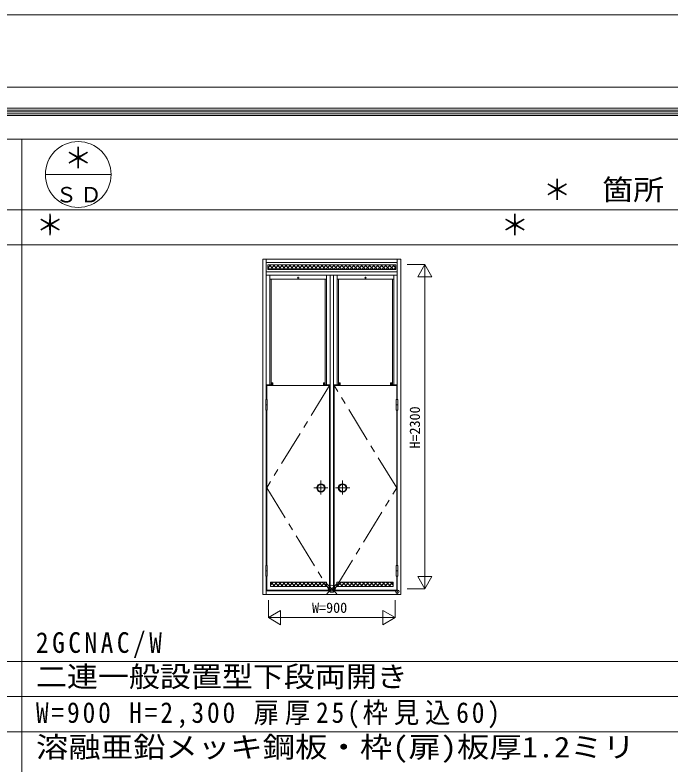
# Model space of a CAD drawing. Units: millimetres, scale not verified. Extents: x -14862 to 14850, y -10512 to 10500.
# Drawn here: x -49 to 4601, y 5178 to 10500 of the extents above; entities that cross this region are included whole.
import ezdxf
from ezdxf.enums import TextEntityAlignment as Align

# ---------------------------------------------------------------- set-up
doc = ezdxf.new("R2010")
doc.units = ezdxf.units.MM
doc.header["$LTSCALE"] = 50
doc.header["$PDMODE"] = 32
doc.header["$PDSIZE"] = 25
doc.linetypes.add('CHAIN1', pattern=[8, 5, -1, 1, -1])
doc.layers.add('0-0_0', color=7, linetype='Continuous')
for name, color, linetype, lineweight in [('0-1_USER1', 7, 'Continuous', 9), ('0-3_YKK_11', 7, 'Continuous', 9), ('0-4_YKK_12', 2, 'Continuous', 9), ('0-5_YSS_K', 4, 'Continuous', 9), ('0-6_YKK_13', 3, 'Continuous', 9)]:
    doc.layers.add(name, color=color, linetype=linetype, lineweight=lineweight)
doc.styles.add('ＭＳ ゴシック', font='')
doc.styles.get('ＭＳ ゴシック').set_extended_font_data('MS Gothic')

msp = doc.modelspace()

# ---------------------------------------------------------------- linework, layer by layer
at = {"layer": '0-1_USER1'}
for p, q in [((-14850, 10500), (14850, 10500)), ((-14340.23, 9987.41), (14340.79, 9987.41)), ((-14190.23, 9837.97), (14190.23, 9837.97)), ((-14177.82, 9825.57), (14177.82, 9825.57)), ((-14164.85, 9812.59), (14165.42, 9812.59)), ((-14152.44, 9799.62), (14152.45, 9799.62)), ((-14140.04, 9787.22), (14140.04, 9787.22)), ((-13949.96, 9617.94), (13950.04, 9617.94)), ((0.04, -8247.06), (0.04, 9617.94)), ((166.71, 9367.94), (633.37, 9367.94)), ((-13949.96, 9117.94), (13950.04, 9117.94)), ((-13949.96, 8867.94), (13950.04, 8867.94)), ((-13949.96, 5912.94), (13950.04, 5912.94)), ((-13949.96, 5662.94), (13950.04, 5662.94)), ((-13949.96, 5412.94), (13950.04, 5412.94))]:
    msp.add_line(p, q, dxfattribs=at)
msp.add_circle((400.04, 9367.94), 233.33, dxfattribs=at)
at = {"layer": '0-3_YKK_11'}
for p, q in [((2164.68, 6393.08), (2235.4, 6463.79)), ((2164.68, 6463.79), (2235.4, 6393.08))]:
    msp.add_line(p, q, dxfattribs=at)
msp.add_circle((2200.04, 6428.44), 25, dxfattribs=at)
at = {"layer": '0-4_YKK_12'}
for p, q in [((2735.04, 8728.44), (2860.04, 8728.44)), ((2860.04, 8728.44), (2810.04, 8641.83)), ((2860.04, 8728.44), (2860.04, 6428.44)), ((2910.04, 8641.83), (2860.04, 8728.44)), ((2810.04, 8641.83), (2910.04, 8641.83)), ((2910.04, 6515.04), (2860.04, 6428.44)), ((2735.04, 6428.44), (2860.04, 6428.44)), ((1750.04, 6348.43), (1750.04, 6223.44)), ((2650.04, 6348.43), (2650.04, 6223.44)), ((1750.04, 6223.44), (1836.64, 6273.44)), ((1836.64, 6273.44), (1836.64, 6173.44)), ((2650.04, 6223.44), (2563.44, 6273.44)), ((2563.44, 6273.44), (2563.44, 6173.44)), ((1750.04, 6223.44), (2650.04, 6223.44)), ((1836.64, 6173.44), (1750.04, 6223.44)), ((2563.44, 6173.44), (2650.04, 6223.44))]:
    msp.add_line(p, q, dxfattribs=at)
msp.add_lwpolyline([(2860.04, 6428.44), (2810.04, 6515.04), (2910.04, 6515.04)], dxfattribs=at)
at = {"layer": '0-5_YSS_K'}
for p, q in [((1710.04, 8768.44), (2690.04, 8768.44)), ((1710.04, 8768.44), (1710.04, 6388.44)), ((1735.04, 8768.44), (1735.04, 7771.44)), ((1735.04, 8743.44), (2665.04, 8743.44)), ((2665.04, 8768.44), (2665.04, 7771.44)), ((2690.04, 6388.44), (2690.04, 8768.44)), ((2665.04, 8678.44), (1735.04, 8678.44)), ((1745.04, 8727.44), (2655.04, 8727.44)), ((1745.04, 8727.44), (1745.04, 8694.44)), ((1745.04, 8704.69), (1767.79, 8727.44)), ((1745.04, 8710.72), (1761.32, 8694.44)), ((2655.04, 8694.44), (1745.04, 8694.44)), ((1756.61, 8727.44), (1789.61, 8694.44)), ((1763.07, 8694.44), (1796.07, 8727.44)), ((1784.89, 8727.44), (1817.89, 8694.44)), ((1791.35, 8694.44), (1824.35, 8727.44)), ((1813.18, 8727.44), (1846.18, 8694.44)), ((1819.64, 8694.44), (1852.64, 8727.44)), ((1841.46, 8727.44), (1874.46, 8694.44)), ((1847.92, 8694.44), (1880.92, 8727.44)), ((1869.74, 8727.44), (1902.74, 8694.44)), ((1876.21, 8694.44), (1909.21, 8727.44)), ((1898.03, 8727.44), (1931.03, 8694.44)), ((1904.49, 8694.44), (1937.49, 8727.44)), ((1926.31, 8727.44), (1959.31, 8694.44)), ((1932.78, 8694.44), (1965.78, 8727.44)), ((1954.6, 8727.44), (1987.6, 8694.44)), ((1961.06, 8694.44), (1994.06, 8727.44)), ((1982.88, 8727.44), (2015.88, 8694.44)), ((1989.34, 8694.44), (2022.34, 8727.44)), ((2011.17, 8727.44), (2044.17, 8694.44)), ((2017.63, 8694.44), (2050.63, 8727.44)), ((2039.45, 8727.44), (2072.45, 8694.44)), ((2045.91, 8694.44), (2078.91, 8727.44)), ((2067.73, 8727.44), (2100.73, 8694.44)), ((2074.2, 8694.44), (2107.2, 8727.44)), ((2096.02, 8727.44), (2129.02, 8694.44)), ((2102.48, 8694.44), (2135.48, 8727.44)), ((2124.3, 8727.44), (2157.3, 8694.44)), ((2130.77, 8694.44), (2163.77, 8727.44)), ((2152.59, 8727.44), (2185.59, 8694.44)), ((2159.05, 8694.44), (2192.05, 8727.44)), ((2180.87, 8727.44), (2213.87, 8694.44)), ((2187.33, 8694.44), (2220.33, 8727.44)), ((2209.16, 8727.44), (2242.16, 8694.44)), ((2215.62, 8694.44), (2248.62, 8727.44)), ((2237.44, 8727.44), (2270.44, 8694.44)), ((2243.9, 8694.44), (2276.9, 8727.44)), ((2265.73, 8727.44), (2298.72, 8694.44)), ((2272.19, 8694.44), (2305.19, 8727.44)), ((2294.01, 8727.44), (2327.01, 8694.44)), ((2300.47, 8694.44), (2333.47, 8727.44)), ((2322.29, 8727.44), (2355.29, 8694.44)), ((2328.75, 8694.44), (2361.75, 8727.44)), ((2350.58, 8727.44), (2383.58, 8694.44)), ((2357.04, 8694.44), (2390.04, 8727.44)), ((2378.86, 8727.44), (2411.86, 8694.44)), ((2385.32, 8694.44), (2418.32, 8727.44)), ((2407.15, 8727.44), (2440.15, 8694.44)), ((2413.61, 8694.44), (2446.61, 8727.44)), ((2435.43, 8727.44), (2468.43, 8694.44)), ((2441.89, 8694.44), (2474.89, 8727.44)), ((2463.72, 8727.44), (2496.72, 8694.44)), ((2470.18, 8694.44), (2503.18, 8727.44)), ((2492, 8727.44), (2525, 8694.44)), ((2498.46, 8694.44), (2531.46, 8727.44)), ((2520.28, 8727.44), (2553.28, 8694.44)), ((2526.74, 8694.44), (2559.74, 8727.44)), ((2548.57, 8727.44), (2581.57, 8694.44)), ((2555.03, 8694.44), (2588.03, 8727.44)), ((2576.85, 8727.44), (2609.85, 8694.44)), ((2583.31, 8694.44), (2616.31, 8727.44)), ((2605.14, 8727.44), (2638.14, 8694.44)), ((2611.6, 8694.44), (2644.6, 8727.44)), ((2633.42, 8727.44), (2655.04, 8705.82)), ((2639.88, 8694.44), (2655.04, 8709.59)), ((2655.04, 8727.44), (2655.04, 8694.44)), ((1735.04, 8653.44), (2665.04, 8653.44)), ((1760.04, 7874.43), (1760.04, 8653.44)), ((1760.04, 8626.43), (2162.54, 8626.43)), ((1770.04, 7874.43), (1770.04, 8626.43)), ((2152.54, 7874.43), (2152.54, 8626.43)), ((2162.54, 7874.43), (2162.54, 8653.44)), ((2187.54, 8653.44), (2187.54, 6413.44)), ((2212.54, 8653.44), (2212.54, 6413.44)), ((2237.54, 7874.43), (2237.54, 8653.44)), ((2237.54, 8626.43), (2640.04, 8626.43)), ((2247.54, 7874.43), (2247.54, 8626.43)), ((2630.04, 7874.43), (2630.04, 8626.43)), ((2640.04, 7874.43), (2640.04, 8653.44)), ((1770.04, 7889.44), (1782.04, 7889.44)), ((1782.04, 7874.43), (1782.04, 7889.44)), ((2140.54, 7889.44), (2152.54, 7889.44)), ((2140.54, 7874.43), (2140.54, 7889.44)), ((2247.54, 7889.44), (2259.54, 7889.44)), ((2259.54, 7874.43), (2259.54, 7889.44)), ((1735.04, 7874.43), (1782.04, 7874.43)), ((1739.04, 7871.44), (2183.54, 7871.44)), ((1739.04, 7871.44), (1739.04, 7771.44)), ((2140.54, 7874.43), (2187.54, 7874.43)), ((2183.54, 7871.44), (2183.54, 6418.44)), ((2212.54, 7874.43), (2259.54, 7874.43)), ((2216.54, 7871.44), (2661.04, 7871.44)), ((2216.54, 7871.44), (2216.54, 6418.44)), ((2618.04, 7874.43), (2665.04, 7874.43)), ((2661.04, 7871.44), (2661.04, 7771.44)), ((1735.04, 7695.44), (1735.04, 6594.44)), ((1739.04, 7695.44), (1739.04, 6594.44)), ((2661.04, 7695.44), (2661.04, 6594.44)), ((2665.04, 7695.44), (2665.04, 6594.44)), ((1735.04, 6518.44), (1735.04, 6388.44)), ((1739.04, 6518.44), (1739.04, 6418.44)), ((2661.04, 6518.44), (2661.04, 6418.44)), ((2665.04, 6518.44), (2665.04, 6388.44)), ((1764.04, 6476.44), (2163.54, 6476.44)), ((1764.04, 6476.44), (1764.04, 6443.44)), ((1764.04, 6453.12), (1787.35, 6476.44)), ((1764.04, 6443.44), (2163.54, 6443.44)), ((1765.32, 6476.44), (1798.32, 6443.44)), ((1782.64, 6443.44), (1815.64, 6476.44)), ((1793.61, 6476.44), (1826.61, 6443.44)), ((1810.92, 6443.44), (1843.92, 6476.44)), ((1821.89, 6476.44), (1854.89, 6443.44)), ((1839.21, 6443.44), (1872.21, 6476.44)), ((1850.18, 6476.44), (1883.18, 6443.44)), ((1867.49, 6443.44), (1900.49, 6476.44)), ((1878.46, 6476.44), (1911.46, 6443.44)), ((1895.78, 6443.44), (1928.78, 6476.44)), ((1906.74, 6476.44), (1939.74, 6443.44)), ((1924.06, 6443.44), (1957.06, 6476.44)), ((1935.03, 6476.44), (1968.03, 6443.44)), ((1952.34, 6443.44), (1985.34, 6476.44)), ((1963.31, 6476.44), (1996.31, 6443.44)), ((1980.63, 6443.44), (2013.63, 6476.44)), ((1991.6, 6476.44), (2024.6, 6443.44)), ((2008.91, 6443.44), (2041.91, 6476.44)), ((2019.88, 6476.44), (2052.88, 6443.44)), ((2037.2, 6443.44), (2070.2, 6476.44)), ((2048.17, 6476.44), (2081.17, 6443.44)), ((2065.48, 6443.44), (2098.48, 6476.44)), ((2076.45, 6476.44), (2109.45, 6443.44)), ((2093.76, 6443.44), (2126.77, 6476.44)), ((2104.73, 6476.44), (2137.73, 6443.44)), ((2122.05, 6443.44), (2155.05, 6476.44)), ((2133.02, 6476.44), (2163.54, 6445.92)), ((2150.33, 6443.44), (2163.54, 6456.64)), ((2163.54, 6476.44), (2163.54, 6443.44)), ((2236.54, 6476.44), (2636.04, 6476.44)), ((2236.54, 6473.08), (2239.9, 6476.44)), ((2236.54, 6476.44), (2236.54, 6443.44)), ((2236.54, 6444.79), (2268.19, 6476.44)), ((2236.54, 6457.77), (2250.87, 6443.44)), ((2236.54, 6443.44), (2636.04, 6443.44)), ((2246.16, 6476.44), (2279.16, 6443.44)), ((2263.47, 6443.44), (2296.47, 6476.44)), ((2274.44, 6476.44), (2307.44, 6443.44)), ((2291.75, 6443.44), (2324.75, 6476.44)), ((2302.72, 6476.44), (2335.72, 6443.44)), ((2320.04, 6443.44), (2353.04, 6476.44)), ((2331.01, 6476.44), (2364.01, 6443.44)), ((2348.32, 6443.44), (2381.32, 6476.44)), ((2359.29, 6476.44), (2392.29, 6443.44)), ((2376.61, 6443.44), (2409.61, 6476.44)), ((2387.58, 6476.44), (2420.58, 6443.44)), ((2404.89, 6443.44), (2437.89, 6476.44)), ((2415.86, 6476.44), (2448.86, 6443.44)), ((2433.18, 6443.44), (2466.18, 6476.44)), ((2444.15, 6476.44), (2477.15, 6443.44)), ((2461.46, 6443.44), (2494.46, 6476.44)), ((2472.43, 6476.44), (2505.43, 6443.44)), ((2489.74, 6443.44), (2522.74, 6476.44)), ((2500.72, 6476.44), (2533.71, 6443.44)), ((2518.03, 6443.44), (2551.03, 6476.44)), ((2529, 6476.44), (2562, 6443.44)), ((2546.31, 6443.44), (2579.31, 6476.44)), ((2557.28, 6476.44), (2590.28, 6443.44)), ((2574.6, 6443.44), (2607.6, 6476.44)), ((2585.57, 6476.44), (2618.57, 6443.44)), ((2602.88, 6443.44), (2635.88, 6476.44)), ((2613.85, 6476.44), (2636.04, 6454.25)), ((2626.01, 6476.44), (2626.04, 6476.41)), ((2636.04, 6476.44), (2636.04, 6443.44)), ((1710.04, 6388.44), (2690.04, 6388.44)), ((1735.04, 6413.44), (2360.04, 6413.44)), ((1739.04, 6418.44), (2183.54, 6418.44)), ((1739.04, 6413.44), (2665.04, 6413.44)), ((2216.54, 6418.44), (2661.04, 6418.44))]:
    msp.add_line(p, q, dxfattribs=at)
at = {"layer": '0-5_YSS_K', "linetype": 'CHAIN1'}
for p, q in [((1954.52, 8634.84), (1968.1, 8634.84)), ((1961.29, 8627.51), (1961.29, 8642.79)), ((2432.02, 8634.84), (2445.6, 8634.84)), ((2438.79, 8627.51), (2438.79, 8642.79)), ((1769.27, 7884.44), (1782.85, 7884.44)), ((1776.04, 7877.1), (1776.04, 7892.39)), ((2139.77, 7884.44), (2153.35, 7884.44)), ((2146.54, 7877.1), (2146.54, 7892.39)), ((2246.77, 7884.44), (2260.35, 7884.44)), ((2253.54, 7877.1), (2253.54, 7892.39)), ((2617.27, 7884.44), (2630.85, 7884.44)), ((2624.04, 7877.1), (2624.04, 7892.39)), ((2183.54, 7871.44), (1739.04, 7144.99)), ((2661.04, 7144.99), (2216.54, 7871.44)), ((1739.04, 7144.88), (2183.54, 6418.44)), ((2216.54, 6418.44), (2661.04, 7144.88))]:
    msp.add_line(p, q, dxfattribs=at)
at = {"layer": '0-5_YSS_K'}
msp.add_lwpolyline([(2618.04, 7874.43), (2618.04, 7889.44), (2630.04, 7889.44)], dxfattribs=at)
for centre in [(1961.29, 8634.84), (2438.79, 8634.84), (1776.04, 7884.44), (2146.54, 7884.44), (2253.54, 7884.44), (2624.04, 7884.44)]:
    msp.add_circle(centre, 2.5, dxfattribs=at)
msp.add_point((2665.04, 6408.44), dxfattribs=at)
at = {"layer": '0-6_YKK_13'}
for p, q in [((1732.04, 7771.44), (1732.04, 7695.44)), ((1742.04, 7771.44), (1732.04, 7771.44)), ((2658.04, 7771.44), (2658.04, 7695.44)), ((2658.04, 7771.44), (2668.04, 7771.44)), ((2668.04, 7771.44), (2668.04, 7695.44)), ((1742.04, 7733.44), (1732.04, 7733.44)), ((2658.04, 7733.44), (2668.04, 7733.44)), ((2658.04, 7695.44), (2668.04, 7695.44)), ((1742.04, 6594.44), (1732.04, 6594.44)), ((1732.04, 6594.44), (1732.04, 6518.44)), ((1742.04, 6556.44), (1732.04, 6556.44)), ((1742.04, 6594.44), (1742.04, 6518.44)), ((2658.04, 6594.44), (2668.04, 6594.44)), ((2658.04, 6594.44), (2658.04, 6518.44)), ((2658.04, 6556.44), (2668.04, 6556.44)), ((2668.04, 6594.44), (2668.04, 6518.44)), ((1742.04, 6518.44), (1732.04, 6518.44)), ((2658.04, 6518.44), (2668.04, 6518.44))]:
    msp.add_line(p, q, dxfattribs=at)
at = {"layer": '0-6_YKK_13', "linetype": 'CHAIN1'}
for p, q in [((2123.48, 7197.6), (2123.48, 7096.51)), ((2276.6, 7197.6), (2276.6, 7096.51)), ((2173.08, 7143.94), (2071.99, 7143.94)), ((2226.99, 7143.94), (2328.08, 7143.94))]:
    msp.add_line(p, q, dxfattribs=at)
at = {"layer": '0-6_YKK_13'}
msp.add_lwpolyline([(1742.04, 7771.44), (1742.04, 7695.44), (1732.04, 7695.44)], dxfattribs=at)
for centre, radius in [((2123.48, 7143.94), 30), ((2123.48, 7143.94), 25), ((2276.6, 7143.94), 30), ((2276.6, 7143.94), 25)]:
    msp.add_circle(centre, radius, dxfattribs=at)

# ---------------------------------------------------------------- texts
at = {"layer": '0-0_0', "style": 'ＭＳ ゴシック'}
for p in [(300.04, 9367.94), (3700.04, 9142.94), (100.04, 8892.94), (3400.04, 8892.94)]:
    msp.add_text('＊', height=146.6, dxfattribs=at).set_placement(p, align=Align.BOTTOM_LEFT)
for s, width, p in [('二連一般設置型下段両開き', 1.1, (100.04, 5687.94)), ('溶融亜鉛メッキ鋼板・枠(扉)板厚1.2ミリ', 1.15, (100.04, 5187.94))]:
    msp.add_text(s, height=146.6, dxfattribs=dict(at, width=width)).set_placement(p, align=Align.BOTTOM_LEFT)
at = {"layer": '0-0_0', "char_height": 146.6, "attachment_point": 7, "style": 'ＭＳ ゴシック'}
for s, insert in [('\\T1.28;\\W0.9;2GCNAC/W', (100.04, 5937.94)), ('\\T1.23;\\W0.9;W=900\\~H=2,300\\~扉厚25(枠見込60)', (100.04, 5437.94))]:
    msp.add_mtext(s, dxfattribs=dict(at, insert=insert))
at = {"layer": '0-1_USER1', "style": 'ＭＳ ゴシック', "width": 1.1}
msp.add_text('箇所', height=146.6, dxfattribs=at).set_placement((4120.04, 9142.94), align=Align.BOTTOM_LEFT)
at = {"layer": '0-1_USER1', "insert": (240.04, 9167.94), "char_height": 110, "attachment_point": 7, "style": 'ＭＳ ゴシック'}
msp.add_mtext('\\T1.17;ＳＤ', dxfattribs=at)
at = {"layer": '0-4_YKK_12', "color": 4, "style": 'ＭＳ ゴシック'}
msp.add_text('H=2300', height=73.31, rotation=90, dxfattribs=at).set_placement((2848.04, 7423.44), align=Align.BOTTOM_LEFT)
msp.add_text('W=900', height=73.31, dxfattribs=at).set_placement((2060.04, 6235.44), align=Align.BOTTOM_LEFT)

doc.saveas('drawing.dxf')
